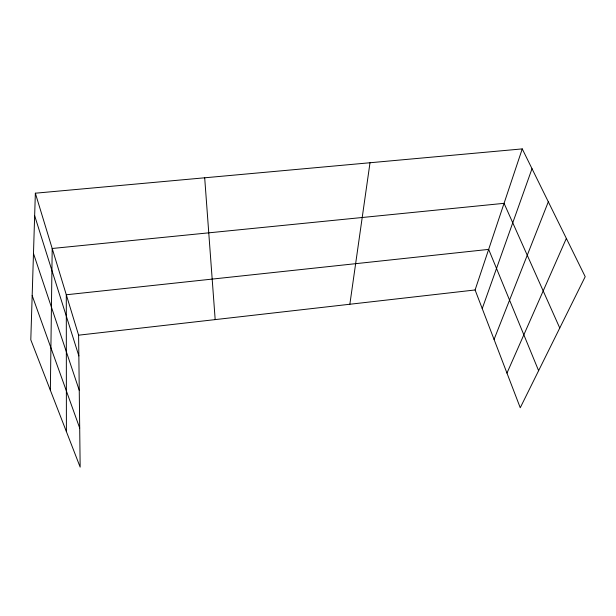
<?xml version="1.0" encoding="UTF-8"?>
<svg xmlns="http://www.w3.org/2000/svg" width="616" height="616" viewBox="0 0 616 616"><rect width="100%" height="100%" fill="white"/><g stroke="black" fill="none" stroke-linecap="round" stroke-linejoin="round"><path stroke-width="0.92" d="M50.358 390.251L52.198 248.487L504.057 203.326L559.759 328.012M35.351 193.201L30.8 339.824L80.157 467.105L78.609 335.181L35.351 193.201L522.253 148.895L585.2 276.669L520.25 407.746L475.098 289.967L522.253 148.895M349.857 304.25L370.008 162.747M482.236 308.593L532.008 168.692M494.063 339.431L548.317 201.794M506.968 373.088L566.35 238.415M78.609 335.181L475.098 289.967M538.615 370.693L488.665 249.388L66.297 294.771L66.397 431.616M32.171 295.572L79.703 428.082M33.48 253.499L79.256 390.351M34.65 215.7L78.856 355.917M204.689 177.793L215.177 319.604"/></g></svg>
